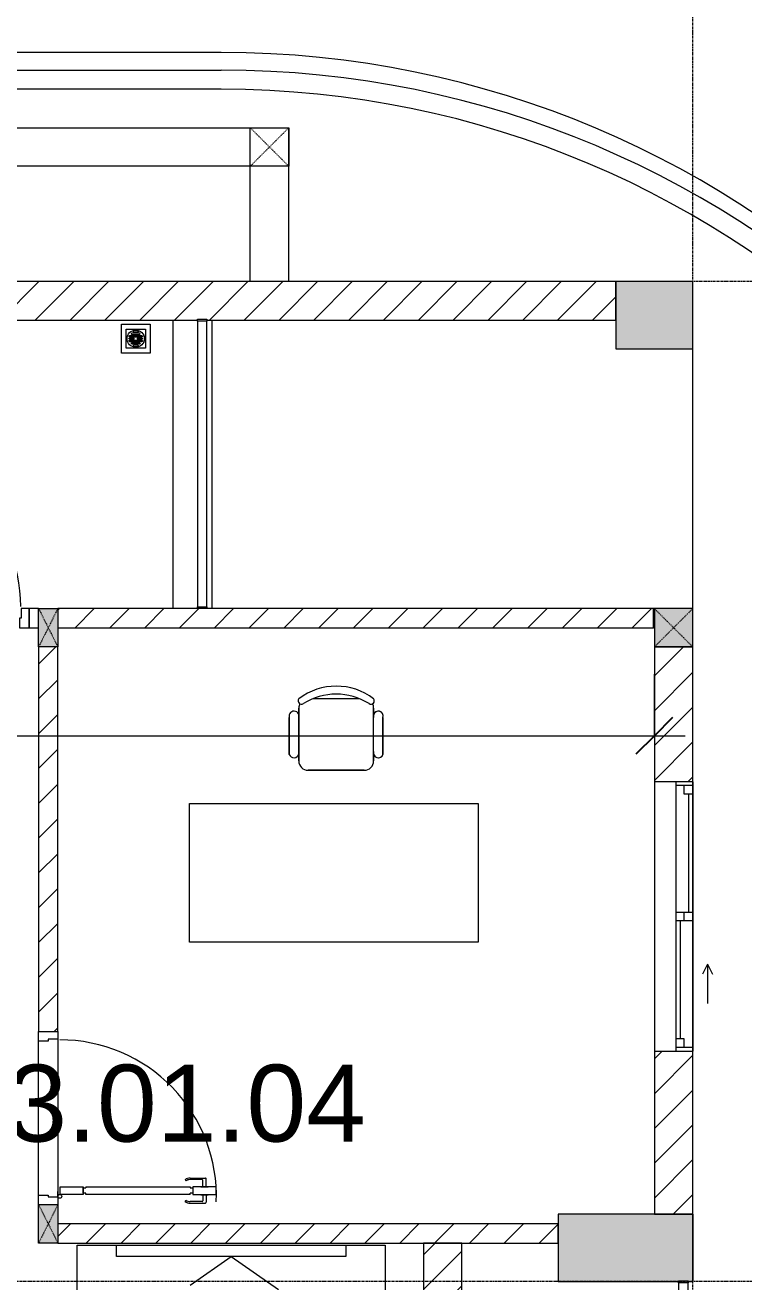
# Model space of a CAD drawing. Header units: millimetres. Extents: x 962 to 241049, y -15958 to 84407.
# Drawn here: x 186962 to 190697, y 73035 to 79571 of the extents above; entities that cross this region are included whole.
import ezdxf

# ---------------------------------------------------------------- set-up
doc = ezdxf.new("R2010")
doc.units = ezdxf.units.MM
doc.linetypes.add('Dash', pattern=[6, 3, -3])
doc.linetypes.add('Grid Line', pattern=[22.225, 12.7, -3.175, 3.175, -3.175])
for name, color, linetype, lineweight in [('0-1', 7, 'Continuous', 5), ('A-ANNO-DIMS', 211, 'Continuous', 9), ('A-ANNO-DIMS-160', 211, 'Continuous', 9), ('A-AREA-IDEN', 2, 'Continuous', 9), ('A-DETL-GENF-1', 9, 'Continuous', 9), ('A-DOOR-1', 254, 'Continuous', 9), ('A-DOOR-2', 9, 'Continuous', 9), ('A-FLOR', 192, 'Continuous', 9), ('A-FLOR-1', 250, 'Continuous', 9), ('A-FLOR-2', 9, 'Continuous', 9), ('A-FLOR-HRAL', 11, 'Continuous', 9), ('A-FLOR-HRAL-1', 254, 'Continuous', 9), ('A-FLOR-HRAL-2', 9, 'Continuous', 9), ('A-GLAZ', 151, 'Continuous', 9), ('A-WALL', 113, 'Continuous', 9), ('A-WALL-1', 253, 'Continuous', 18), ('A-WALL-2', 9, 'Continuous', 9), ('A-WALL-3', 113, 'Continuous', 18), ('A-WALL-PATT-1', 10, 'Continuous', 9), ('A-WALL-PATT-2', 111, 'Continuous', 9), ('G-IMPT', 8, 'Continuous', 9), ('I-FURN', 30, 'Continuous', 9), ('I-FURN-1', 254, 'Continuous', 9), ('M-EQPM', 50, 'Continuous', 9), ('S-COLS', 52, 'Continuous', 9), ('S-COLS-1', 52, 'Continuous', 5), ('S-COLS-2', 7, 'Continuous', 18), ('S-COLS-4', 254, 'Continuous', 9), ('S-COLS-5', 253, 'Continuous', 18), ('S-COLS-6', 52, 'Continuous', 18), ('S-COLS-7', 52, 'Dash', 9), ('S-COLS-HDLN', 52, 'Dash', 9), ('S-COLS-HDLN-1', 9, 'Dash', 9), ('S-GRID-1', 1, 'Grid Line', 9)]:
    doc.layers.add(name, color=color, linetype=linetype, lineweight=lineweight)
doc.styles.add('Arial_11', font='arial_0.ttf', dxfattribs={"height": 400})
doc.styles.add('UTM Avo', font='UTM Avo.ttf', dxfattribs={"width": 0.9, "height": 400})
doc.dimstyles.new('1_Dim_chi_tiet_2_5_1', dxfattribs={"dimscale": 304.8, "dimtxt": 399.720379, "dimasz": 0.629921, "dimexe": 0.524934, "dimexo": 0.0625, "dimgap": 0.052493, "dimtad": 1, "dimdec": 0, "dimrnd": 5, "dimzin": 0, "dimdsep": 46, "dimtxsty": 'UTM Avo', "dimblk1": 'OBLIQUE', "dimblk2": 'OBLIQUE', "dimsah": 1, "dimcen": 0.09, "dimdle": 0.524934, "dimazin": 0, "dimtfac": 1, "dimtdec": 4, "dimtix": 1, "dimtmove": 0, "dimatfit": 3, "dimfxl": 1.049869, "dimfxlon": 1, "dimtvp": 1, "dimtolj": 1, "dimtzin": 0, "dimarcsym": 2})
pattern_1 = [(45, (0, 0), (-90.50967, 90.50967), [])]
pattern_2 = [(45, (63179.03, 0), (-90.50967, 90.50967), [])]

# ---------------------------------------------------------------- blocks, each defined once
blk = doc.blocks.new('NCV_TKTC_KET CAU_rvt-1-TKCS_MB TẦNG 1')
at = {"layer": 'S-COLS-1'}
for points in [[(127252.6, 77886.9), (127252.6, 78236.9), (126852.6, 78236.9), (126852.6, 77886.9), (127044.5, 77886.9)], [(127227.6, 73036.9), (127252.4, 73036.9), (127252.4, 73386.9), (126552.4, 73386.9), (126552.4, 73036.9), (127177.6, 73036.9), (127177.6, 73040.3), (127227.6, 73040.3)]]:
    blk.add_hatch(color=256, dxfattribs=at).paths.add_polyline_path(points)
at = {"layer": 'A-FLOR-1'}
for p, q in [((127252.6, 76536.9), (127252.6, 77886.9)), ((127052.6, 76536.9), (127047.6, 76536.9)), ((127252.5, 73035.3), (127252.5, 73387.2))]:
    blk.add_line(p, q, dxfattribs=at)
at = {"layer": 'S-COLS-2'}
for p, q in [((127252.6, 78236.9), (126852.6, 78236.9)), ((126852.6, 78236.9), (126852.6, 77886.9)), ((127252.6, 77886.9), (127252.6, 78236.9)), ((126852.6, 77886.9), (127252.6, 77886.9)), ((126552.4, 73386.9), (126552.4, 73036.9)), ((127252.4, 73386.9), (126552.4, 73386.9)), ((127252.4, 73036.9), (127252.4, 73386.9)), ((126552.4, 73036.9), (127177.6, 73036.9)), ((127227.6, 73036.9), (127252.4, 73036.9))]:
    blk.add_line(p, q, dxfattribs=at)
blk = doc.blocks.new('DOOR_CW_01 CANH MO-PANEL KINH - DIW_01-900x2200-CỬA GỖ VÂN LAMINATE-V91-TKCS_MB TẦNG 1')
at = {"layer": 'A-DETL-GENF-1'}
for p, q in [((-397, -182), (-397, -62)), ((-397, -62), (-357, -62)), ((-357, -62), (-357, -182)), ((-357, -182), (-397, -182)), ((-397, -196), (-391, -196)), ((-397, -738), (-397, -196)), ((-391, -196), (-391, -182)), ((-391, -182), (-363, -182)), ((-363, -182), (-363, -196)), ((-357, -196), (-363, -196)), ((-357, -196), (-357, -738)), ((-433.9, -711.2), (-427.3, -715.8)), ((-320.1, -711.2), (-326.7, -715.8)), ((-442, -737), (-442, -816.5)), ((-434, -799.5), (-434, -737)), ((-397, -738), (-391, -738)), ((-357, -752), (-397, -752)), ((-397, -752), (-397, -872)), ((-391, -752), (-391, -738)), ((-363, -752), (-391, -752)), ((-357, -738), (-363, -738)), ((-363, -738), (-363, -752)), ((-357, -872), (-357, -752)), ((-320, -799.5), (-320, -737)), ((-312, -737), (-312, -816.5)), ((-399, -820.5), (-438, -820.5)), ((-399, -803.5), (-430, -803.5)), ((-399, -792.2), (-399, -831.8)), ((-397, -792.2), (-399, -792.2)), ((-399, -831.8), (-397, -831.8)), ((-397, -792.2), (-397, -831.8)), ((-357, -792.2), (-357, -831.8)), ((-357, -792.2), (-355, -792.2)), ((-355, -831.8), (-357, -831.8)), ((-355, -792.2), (-355, -831.8)), ((-355, -803.5), (-324, -803.5)), ((-355, -820.5), (-316, -820.5)), ((-397, -872), (-357, -872))]:
    blk.add_line(p, q, dxfattribs=at)
blk.add_circle((-407, -60), 10, dxfattribs=at)
for centre, radius, start, end in [((-407, -60), 814, 268, 0), ((-397, -737), 45, 145, 180), ((-397, -737), 37, 145, 180), ((-357, -737), 37, 0, 35), ((-357, -737), 45, 360, 35), ((-438, -816.5), 4, 180, 270), ((-430, -799.5), 4, 180, 270), ((-324, -799.5), 4, 270, 0), ((-316, -816.5), 4, 270, 0)]:
    blk.add_arc(centre, radius, start, end, dxfattribs=at)
at = {"layer": 'A-DOOR-2'}
for p, q in [((-450, 50), (-400, 50)), ((-400, 50), (-400, 0)), ((400, 0), (400, 50)), ((400, 50), (450, 50)), ((450, 50), (450, -50)), ((-410, -50), (-450, -50)), ((-410, 0), (-410, -50)), ((-400, 0), (-410, 0)), ((-407, -50), (-382, -50)), ((410, 0), (400, 0)), ((410, -50), (410, 0)), ((450, -50), (410, -50))]:
    blk.add_line(p, q, dxfattribs=at)
blk = doc.blocks.new('BAN LV A - BAN LV A_dwg_ban hoc2-348006-TKCS_MB TẦNG 1')
at = {"layer": 'I-FURN'}
for p, q in [((145.8, 437.4), (-145.8, 437.4)), ((-243, 354.4), (-243, 162)), ((-194.4, 388.8), (-194.4, 113.4)), ((194.4, 113.4), (194.4, 388.8)), ((194.4, 351.4), (194.4, 150.8)), ((243.7, 162), (243.7, 354.4)), ((-120.5, 64.8), (120.5, 64.8))]:
    blk.add_line(p, q, dxfattribs=at)
at = {"layer": 'I-FURN', "flags": 128}
blk.add_lwpolyline([(-737.8, 610.5), (-737.8, 1330.5), (-154.9, 1330.5), (762.2, 1330.5), (762.2, 610.5)], close=True, dxfattribs=at)
at = {"layer": 'I-FURN'}
for centre, radius, start, end in [((-145.8, 388.8), 48.6, 90, 180), ((145.8, 388.8), 48.6, 360, 90), ((-218.7, 347.3), 25.3, 343.7398, 163.7398), ((219.4, 347.3), 25.3, 16.2602, 170.70537), ((-218.7, 154.9), 25.3, 163.7398, 16.2602), ((219.4, 154.9), 25.3, 189.29463, 16.2602), ((-180.2, 75.4), 17.8, 57.97259, 216.69006), ((-145.8, 113.4), 48.6, 180, 207.58444), ((0, 359.3), 318.2, 237.57575, 302.42425), ((180.2, 75.4), 17.8, 323.30994, 122.02741), ((145.8, 113.4), 48.6, 332.41556, 0), ((0, 324), 324, 233.1301, 306.8699)]:
    blk.add_arc(centre, radius, start, end, dxfattribs=at)
blk = doc.blocks.new('BAN LV A - BAN LV A_dwg-348005-TKCS_MB TẦNG 1')
at = {"extrusion": (0, 0, -1), "zscale": -1, "rotation": 180}
blk.add_blockref('BAN LV A - BAN LV A_dwg_ban hoc2-348006-TKCS_MB TẦNG 1', (-729, 1383.7), dxfattribs=at)
blk = doc.blocks.new('BAN LV A - BAN LV A-401069-TKCS_MB TẦNG 1')
at = {"layer": 'I-FURN-1'}
for p, q in [((-8.8, -53.2), (1491.2, -53.2)), ((-8.8, -773.2), (-8.8, -53.2)), ((1491.2, -53.2), (1491.2, -773.2)), ((1491.2, -773.2), (-8.8, -773.2)), ((583.2, -946.3), (874.8, -946.3)), ((486, -1221.7), (486, -1029.3)), ((534.6, -1029.3), (534.6, -994.9)), ((923.4, -994.9), (923.4, -1032.3)), ((972.7, -1029.3), (972.7, -1221.7)), ((534.6, -1270.3), (534.6, -1235.9)), ((923.4, -1232.9), (923.4, -1270.3))]:
    blk.add_line(p, q, dxfattribs=at)
for centre, radius, start, end in [((583.2, -994.9), 48.6, 90, 180), ((874.8, -994.9), 48.6, 0, 90), ((510.3, -1036.4), 25.3, 16.2602, 163.7398), ((948.4, -1036.4), 25.3, 16.2602, 170.70537), ((510.3, -1228.8), 25.3, 163.7398, 343.7398), ((948.4, -1228.8), 25.3, 189.29463, 16.2602), ((548.9, -1308.3), 17.8, 119.40397, 216.69006), ((583.2, -1270.3), 48.6, 180, 207.58444), ((874.8, -1270.3), 48.6, 332.41556, 0), ((909.2, -1308.3), 17.8, 323.30994, 60.59603), ((729, -1059.7), 324, 233.1301, 306.8699)]:
    blk.add_arc(centre, radius, start, end, dxfattribs=at)
at = {"extrusion": (0, 0, -1), "zscale": -1, "rotation": 180}
blk.add_blockref('BAN LV A - BAN LV A_dwg-348005-TKCS_MB TẦNG 1', (0, 0), dxfattribs=at)
blk = doc.blocks.new('Railing - 50 x 10mm-457210-TKCS_MB TẦNG 1')
at = {"layer": 'A-FLOR-HRAL-2'}
for p, q in [((25, 5), (-25, 5)), ((-25, 5), (-25, -5)), ((25, -5), (25, 5)), ((-25, -5), (25, -5))]:
    blk.add_line(p, q, dxfattribs=at)
blk = doc.blocks.new('Railing - Railing-875204-TKCS_MB TẦNG 1')
at = {"layer": 'A-FLOR-HRAL-2'}
for p, q in [((101769.1, 68771.2), (101769.1, 67285.8)), ((101819.1, 67285.8), (101819.1, 68771.2))]:
    blk.add_line(p, q, dxfattribs=at)
at = {"extrusion": (0, 0, -1), "zscale": -1}
for p in [(-101794.1, 68776.2), (-101794.1, 67280.8)]:
    blk.add_blockref('Railing - 50 x 10mm-457210-TKCS_MB TẦNG 1', p, dxfattribs=at)
blk = doc.blocks.new('G1_SOF - BO TRU - 100x200-746114-TKCS_MB TẦNG 1')
at = {"layer": 'S-COLS'}
blk.add_hatch(color=256, dxfattribs=at).paths.add_polyline_path([(-50, -100), (50, -100), (50, 100), (-50, 100)])
at = {"layer": 'S-COLS-5'}
for p, q in [((-50, 100), (50, 100)), ((-50, -100), (-50, 100)), ((50, 100), (50, -100)), ((50, -100), (-50, -100))]:
    blk.add_line(p, q, dxfattribs=at)
at = {"layer": 'S-COLS-HDLN-1'}
for p, q in [((50, -100), (-50, 100)), ((-50, -100), (50, 100))]:
    blk.add_line(p, q, dxfattribs=at)
blk = doc.blocks.new('DOOR_CW_01 CANH MO-PANEL KINH - DIG_01-900x2200-CỬA NHÔM KÍNH-400868-TKCS_MB TẦNG 1')
at = {"layer": 'A-DETL-GENF-1'}
for p, q in [((-397, 872), (-357, 872)), ((-397, 752), (-397, 872)), ((-357, 872), (-357, 752)), ((-442, 737), (-442, 816.5)), ((-399, 820.5), (-438, 820.5)), ((-434, 799.5), (-434, 737)), ((-399, 803.5), (-430, 803.5)), ((-399, 831.8), (-397, 831.8)), ((-399, 792.2), (-399, 831.8)), ((-397, 792.2), (-399, 792.2)), ((-397, 792.2), (-397, 831.8)), ((-357, 792.2), (-357, 831.8)), ((-355, 831.8), (-357, 831.8)), ((-357, 792.2), (-355, 792.2)), ((-355, 792.2), (-355, 831.8)), ((-355, 820.5), (-316, 820.5)), ((-355, 803.5), (-324, 803.5)), ((-320, 799.5), (-320, 737)), ((-312, 737), (-312, 816.5)), ((-357, 752), (-397, 752)), ((-397, 738), (-391, 738)), ((-397, 738), (-397, 196)), ((-363, 752), (-391, 752)), ((-391, 752), (-391, 738)), ((-363, 738), (-363, 752)), ((-357, 738), (-363, 738)), ((-357, 196), (-357, 738)), ((-433.9, 711.2), (-427.3, 715.8)), ((-320.1, 711.2), (-326.7, 715.8)), ((-397, 196), (-391, 196)), ((-357, 182), (-397, 182)), ((-397, 182), (-397, 62)), ((-391, 196), (-391, 182)), ((-391, 182), (-363, 182)), ((-357, 196), (-363, 196)), ((-363, 182), (-363, 196)), ((-357, 62), (-357, 182)), ((-397, 62), (-357, 62))]:
    blk.add_line(p, q, dxfattribs=at)
blk.add_circle((-407, 60), 10, dxfattribs=at)
for centre, radius, start, end in [((-407, 60), 814, 360, 92), ((-438, 816.5), 4, 90, 180), ((-430, 799.5), 4, 90, 180), ((-324, 799.5), 4, 360, 90), ((-316, 816.5), 4, 0, 90), ((-397, 737), 45, 180, 215), ((-397, 737), 37, 180, 215), ((-357, 737), 37, 325, 0), ((-357, 737), 45, 325, 0)]:
    blk.add_arc(centre, radius, start, end, dxfattribs=at)
at = {"layer": 'A-DOOR-2'}
for p, q in [((-410, 50), (-450, 50)), ((-450, 50), (-450, -50)), ((-410, 0), (-410, 50)), ((-400, 0), (-410, 0)), ((-407, 50), (-382, 50)), ((-400, -50), (-400, 0)), ((410, 0), (400, 0)), ((400, 0), (400, -50)), ((450, 50), (410, 50)), ((410, 50), (410, 0)), ((450, -50), (450, 50)), ((-450, -50), (-400, -50)), ((400, -50), (450, -50))]:
    blk.add_line(p, q, dxfattribs=at)
blk = doc.blocks.new('RES_BAN AN - RES_BAN AN-850636-TKCS_MB TẦNG 1')
at = {"layer": 'I-FURN-1'}
for p, q in [((0, 250), (1600, 250)), ((0, 0), (0, 250)), ((1600, 250), (1600, 0)), ((1600, 0), (0, 0))]:
    blk.add_line(p, q, dxfattribs=at)
blk = doc.blocks.new('KE TIVI-2 - KE TIVI-2-850637-TKCS_MB TẦNG 1')
at = {"layer": 'I-FURN-1'}
for p, q in [((0, 60), (-245.7, 232.1)), ((213, 209.1), (0, 60)), ((-595.6, 60), (595.6, 60)), ((-595.6, 0), (-595.6, 60)), ((595.6, 0), (-595.6, 0)), ((595.6, 60), (595.6, 0))]:
    blk.add_line(p, q, dxfattribs=at)
blk = doc.blocks.new('NCV_TKTC_TANG 1_rvt-1-TKCS_MB TẦNG 1')
at = {"layer": 'A-WALL-PATT-1'}
h = blk.add_hatch(dxfattribs=at)
h.set_pattern_fill('FP_1', color=256, style=0, pattern_type=2)
h.set_pattern_definition(pattern_1)
h.paths.add_polyline_path([(122902.6, 76436.9), (122902.6, 76536.9), (122852.6, 76536.9), (122852.6, 76436.9)])
h.paths.add_polyline_path([(123802.6, 76436.9), (123852.6, 76436.9), (123852.6, 76536.9), (123802.6, 76536.9), (123802.6, 76525.5)])
h = blk.add_hatch(dxfattribs=at)
h.set_pattern_fill('FP_1', color=256, style=0, pattern_type=2)
h.set_pattern_definition(pattern_1)
h.paths.add_polyline_path([(123952.6, 76436.9), (127047.6, 76436.9), (127047.6, 76536.9), (123952.6, 76536.9), (123952.6, 76525.5)])
h = blk.add_hatch(dxfattribs=at)
h.set_pattern_fill('FP_1', color=256, style=0, pattern_type=2)
h.set_pattern_definition(pattern_1)
h.paths.add_polyline_path([(123952.6, 74336.9), (123952.6, 76336.9), (123852.6, 76336.9), (123852.6, 74336.9)])
h = blk.add_hatch(dxfattribs=at)
h.set_pattern_fill('FP_1', color=256, style=0, pattern_type=2)
h.set_pattern_definition(pattern_1)
h.paths.add_polyline_path([(123952.6, 73236.9), (126552.6, 73236.9), (126552.6, 73336.9), (123952.6, 73336.9)])
at = {"layer": 'A-FLOR-2'}
for p, q in [((127052.6, 76436.9), (127047.6, 76436.9)), ((123852.6, 73486.9), (123852.6, 74286.9)), ((123952.6, 74296.9), (123952.6, 73476.9))]:
    blk.add_line(p, q, dxfattribs=at)
at = {"layer": 'A-WALL-1'}
for p, q in [((123852.6, 76536.9), (123802.6, 76536.9)), ((123802.6, 76536.9), (123802.6, 76436.9)), ((124677.6, 76536.9), (123952.6, 76536.9)), ((127047.6, 76536.9), (124727.6, 76536.9)), ((127047.6, 76436.9), (127047.6, 76536.9)), ((123802.6, 76436.9), (123852.6, 76436.9)), ((123952.6, 76436.9), (127047.6, 76436.9)), ((123852.6, 76336.9), (123852.6, 74336.9)), ((123952.6, 74336.9), (123952.6, 76336.9)), ((123852.6, 74336.9), (123952.6, 74336.9)), ((126552.6, 73336.9), (123952.6, 73336.9)), ((126552.6, 73236.9), (126552.6, 73336.9)), ((123952.6, 73236.9), (126552.6, 73236.9))]:
    blk.add_line(p, q, dxfattribs=at)
at = {"layer": 'A-WALL-2'}
for p, q in [((124552.6, 76536.9), (124552.6, 78036.9)), ((124752.6, 78036.9), (124752.6, 76536.9)), ((123852.6, 73486.9), (123852.6, 74286.9)), ((123952.6, 74296.9), (123952.6, 73476.9))]:
    blk.add_line(p, q, dxfattribs=at)
at = {"layer": 'A-DOOR-1'}
blk.add_blockref('DOOR_CW_01 CANH MO-PANEL KINH - DIG_01-900x2200-CỬA NHÔM KÍNH-400868-TKCS_MB TẦNG 1', (123352.6, 76486.9), dxfattribs=at)
at = {"layer": 'A-DOOR-1', "rotation": 90.0000000000008}
blk.add_blockref('DOOR_CW_01 CANH MO-PANEL KINH - DIW_01-900x2200-CỬA GỖ VÂN LAMINATE-V91-TKCS_MB TẦNG 1', (123902.6, 73886.9), dxfattribs=at)
at = {"layer": 'A-FLOR-HRAL-1'}
blk.add_blockref('Railing - Railing-875204-TKCS_MB TẦNG 1', (22908.5, 9260.7), dxfattribs=at)
at = {"layer": 'I-FURN-1', "rotation": 180}
for name, p in [('BAN LV A - BAN LV A-401069-TKCS_MB TẦNG 1', (126128.2, 74749.2)), ('RES_BAN AN - RES_BAN AN-850636-TKCS_MB TẦNG 1', (125652.9, 73226.9)), ('KE TIVI-2 - KE TIVI-2-850637-TKCS_MB TẦNG 1', (124852.9, 73226.9))]:
    blk.add_blockref(name, p, dxfattribs=at)
at = {"layer": 'S-COLS-4', "rotation": 180}
for p in [(123902.6, 76436.9), (123902.6, 73336.9)]:
    blk.add_blockref('G1_SOF - BO TRU - 100x200-746114-TKCS_MB TẦNG 1', p, dxfattribs=at)
blk = doc.blocks.new('1_FAMILY RVT - W01-WxH 1400x1400xmm-389822-TKCS_MB TẦNG 1')
at = {"layer": 'A-GLAZ'}
for p, q in [((248.4, 172.39), (299.2, 197.79)), ((248.4, 172.39), (299.2, 146.99)), ((248.4, 172.39), (451.6, 172.39)), ((-700, 96.19), (-700, -103.81)), ((700, 96.19), (-700, 96.19)), ((-700, 96.19), (-636.5, 96.19)), ((-680.95, 96.19), (-680.95, 7.29)), ((-636.5, 96.19), (-22.225, 96.19)), ((-636.5, 96.19), (-636.5, 51.74)), ((-636.5, 73.965), (-22.225, 73.965)), ((-22.225, 7.29), (-22.225, 96.19)), ((-22.225, 96.19), (22.225, 96.19)), ((22.225, 96.19), (680.95, 96.19)), ((22.225, 96.19), (22.225, 7.29)), ((680.95, 96.19), (700, 96.19)), ((680.95, 96.19), (680.95, 7.29)), ((700, -103.81), (700, 96.19)), ((-700, 7.29), (-680.95, 7.29)), ((-636.5, 51.74), (-680.95, 51.74)), ((-680.95, 7.29), (-22.225, 7.29)), ((22.225, 51.74), (-22.225, 51.74)), ((-22.225, 7.29), (22.225, 7.29)), ((22.225, 29.515), (636.5, 29.515)), ((22.225, 7.29), (636.5, 7.29)), ((636.5, 51.74), (636.5, 7.29)), ((680.95, 51.74), (636.5, 51.74)), ((636.5, 7.29), (700, 7.29)), ((-700, -103.81), (700, -103.81))]:
    blk.add_line(p, q, dxfattribs=at)
blk = doc.blocks.new('TKTC_XREF_251221_MB TANG 1 - TKTC_XREF_260130_MB TANG 1_dwg_THU NUOC - THU NUOC-444531-TKCS_MB TẦNG 1-4202124-TKCS_MB TẦNG 1')
at = {"layer": 'M-EQPM'}
for p, q in [((-23.3, 10.8), (40.9, 10.8)), ((40.9, 4.8), (-23.3, 4.8)), ((-11, 23.3), (28.5, 23.3)), ((28.5, 17.3), (-11, 17.3)), ((-1.1, 35.6), (18.5, 35.6)), ((18.5, 29.6), (-1.1, 29.6)), ((-23.3, -13.6), (40.9, -13.6)), ((40.9, -19.6), (-23.3, -19.6)), ((-11, -26.1), (28.5, -26.1)), ((28.5, -32.1), (-11, -32.1)), ((-1.1, -38.5), (18.5, -38.5)), ((18.5, -44.5), (-1.1, -44.5))]:
    blk.add_line(p, q, dxfattribs=at)
at = {"layer": 'M-EQPM', "flags": 128}
for points in [[(83.7, -79.4), (83.7, 70.6), (-66.3, 70.6), (-66.3, -79.4)], [(58.7, -54.4), (58.7, 45.6), (-41.3, 45.6), (-41.3, -54.4)]]:
    blk.add_lwpolyline(points, close=True, dxfattribs=at)
for points in [[(-23.3, -1.2), (0.7, -1.2), (0.7, -7.2), (-23.3, -7.2)], [(40.9, -7.2), (16.7, -7.2), (16.7, -1.2), (40.9, -1.2)]]:
    blk.add_lwpolyline(points, dxfattribs=at)
at = {"layer": 'M-EQPM'}
for centre, radius, start, end in [((8.7, -4.4), 45, 360, 180), ((8.7, -4.4), 45, 360, 180), ((-23.3, 7.8), 3, 90, 270), ((-11, 20.3), 3, 90, 270), ((-1.1, 32.6), 3, 90, 270), ((18.5, 32.6), 3, 270, 90), ((28.5, 20.3), 3, 270, 90), ((40.9, 7.8), 3, 270, 90), ((8.7, -4.4), 45, 180, 360), ((8.7, -4.4), 45, 180, 360), ((-23.3, -4.2), 3, 90, 270), ((-23.3, -16.6), 3, 90, 270), ((-11, -29.1), 3, 90, 270), ((-1.1, -41.5), 3, 90, 270), ((18.5, -41.5), 3, 270, 90), ((28.5, -29.1), 3, 270, 90), ((40.9, -4.2), 3, 270, 90), ((40.9, -16.6), 3, 270, 90)]:
    blk.add_arc(centre, radius, start, end, dxfattribs=at)
blk = doc.blocks.new('TKTC_XREF_251221_MB TANG 1 - TKTC_XREF_260130_MB TANG 1_dwg-4202109-TKCS_MB TẦNG 1')
at = {"layer": 'G-IMPT'}
for p, q in [((-75899.1, -324809.7), (-75899.1, -323459.7)), ((-75899.1, -328311.3), (-75899.1, -327959.8))]:
    blk.add_line(p, q, dxfattribs=at)
at = {"extrusion": (0, 0, -1), "zscale": -1}
blk.add_blockref('TKTC_XREF_251221_MB TANG 1 - TKTC_XREF_260130_MB TANG 1_dwg_THU NUOC - THU NUOC-444531-TKCS_MB TẦNG 1-4202124-TKCS_MB TẦNG 1', (78785.5, -323401.9), dxfattribs=at)
blk = doc.blocks.new('TKTC_XREF_251221_MB TANG 1 - TKTC_XREF_251221_MB TANG 1-2038492-TKCS_MB TẦNG 1')
blk.add_blockref('TKTC_XREF_251221_MB TANG 1 - TKTC_XREF_260130_MB TANG 1_dwg-4202109-TKCS_MB TẦNG 1', (169499.1, 384109.7))
blk = doc.blocks.new('G1_SOF - BO TRU - 200x200-3051103-TKCS_MB TẦNG 1')
at = {"layer": 'S-COLS-HDLN'}
for p, q in [((-100, -100), (100, 100)), ((100, -100), (-100, 100))]:
    blk.add_line(p, q, dxfattribs=at)
blk = doc.blocks.new('G1_SOF - BO TRU - 200x200-3197024-TKCS_MB TẦNG 1')
at = {"layer": 'S-COLS'}
for p, q in [((-100, 100), (100, 100)), ((-100, -100), (-100, 100)), ((100, 100), (100, -100)), ((100, -100), (-100, -100))]:
    blk.add_line(p, q, dxfattribs=at)
at = {"layer": 'S-COLS-HDLN'}
for p, q in [((100, -100), (-100, 100)), ((-100, -100), (100, 100))]:
    blk.add_line(p, q, dxfattribs=at)
blk = doc.blocks.new('Railing - 50 x 10mm-1251311-TKCS_MB TẦNG 1')
at = {"layer": 'A-FLOR-HRAL'}
for p, q in [((25, 5), (-25, 5)), ((-25, 5), (-25, -5)), ((25, -5), (25, 5)), ((-25, -5), (25, -5))]:
    blk.add_line(p, q, dxfattribs=at)
blk = doc.blocks.new('Railing - Railing-3224903-TKCS_MB TẦNG 1')
at = {"layer": 'A-FLOR-HRAL'}
for p, q in [((127177.6, 73030.3), (127177.6, 70116.9)), ((127227.6, 70116.9), (127227.6, 73030.3))]:
    blk.add_line(p, q, dxfattribs=at)
at = {"extrusion": (0, 0, -1), "zscale": -1}
for p in [(-127202.6, 73035.3), (-127202.6, 70111.9)]:
    blk.add_blockref('Railing - 50 x 10mm-1251311-TKCS_MB TẦNG 1', p, dxfattribs=at)
blk = doc.blocks.new('DIMBLOCK383-TKCS_MB TẦNG 1')
at = {"layer": 'A-ANNO-DIMS-160'}
for p, q in [((181631.6, 76195.5), (181631.6, 75715.5)), ((181631.6, 75875.5), (181631.6, 76195.5)), ((190231.6, 76195.5), (190231.6, 75715.5)), ((190231.6, 75875.5), (190231.6, 76195.5)), ((181471.6, 75875.5), (190391.6, 75875.5))]:
    blk.add_line(p, q, dxfattribs=at)
at = {"layer": 'A-ANNO-DIMS-160', "lineweight": 25}
for p, q in [((181631.6, 75875.5), (181727.6, 75971.5)), ((190231.6, 75875.5), (190327.6, 75971.5)), ((181631.6, 75875.5), (181535.6, 75779.5)), ((190231.6, 75875.5), (190135.6, 75779.5))]:
    blk.add_line(p, q, dxfattribs=at)
at = {"layer": 'A-ANNO-DIMS-160', "color": 0, "insert": (185383.8, 76395.1), "char_height": 400, "width": 1314.636, "attachment_point": 1, "line_spacing_factor": 1.110334, "style": 'UTM Avo'}
blk.add_mtext('8600', dxfattribs=at)
blk = doc.blocks.new('_Oblique')
at = {"color": 0, "linetype": 'ByBlock', "lineweight": -2}
blk.add_line((-0.5, -0.5), (0.5, 0.5), dxfattribs=at)

msp = doc.modelspace()

# ---------------------------------------------------------------- hatches: boundary and pattern name
at = {"layer": 'A-WALL-PATT-2'}
h = msp.add_hatch(dxfattribs=at)
h.set_pattern_fill('FP_1', color=256, style=0, pattern_type=2)
h.set_pattern_definition(pattern_2)
h.paths.add_polyline_path([(188611.5, 78036.9), (190031.7, 78036.9), (190031.7, 78236.9), (186131.6, 78236.9), (186131.6, 78036.9), (187856.6, 78036.9), (187856.6, 78041.9), (187906.6, 78041.9), (187906.6, 78036.9)])
h = msp.add_hatch(dxfattribs=at)
h.set_pattern_fill('FP_1', color=256, style=0, pattern_type=2)
h.set_pattern_definition(pattern_2)
h.paths.add_polyline_path([(190231.6, 73386.9), (190431.6, 73386.9), (190431.6, 74235.3), (190231.6, 74235.3)])
h.paths.add_polyline_path([(190431.6, 75635.3), (190431.6, 76336.9), (190231.6, 76336.9), (190231.6, 75635.3)])
h = msp.add_hatch(dxfattribs=at)
h.set_pattern_fill('FP_1', color=256, style=0, pattern_type=2)
h.set_pattern_definition(pattern_2)
h.paths.add_polyline_path([(189031.6, 70036.9), (189231.6, 70036.9), (189231.6, 70360.3), (189031.6, 70360.3), (189031.6, 70176.4)])
h.paths.add_polyline_path([(189031.6, 72860.3), (189231.6, 72860.3), (189231.6, 73236.9), (189031.6, 73236.9)])
at = {"layer": 'S-COLS-1'}
msp.add_hatch(color=256, dxfattribs=at).paths.add_polyline_path([(190431.6, 76336.9), (190431.6, 76536.9), (190231.6, 76536.9), (190231.6, 76336.9)])

# ---------------------------------------------------------------- linework, layer by layer
at = {"layer": 'A-FLOR'}
for p, q in [((187980.7, 79428.2), (163531.6, 79428.2)), ((188331.5, 78236.9), (188331.5, 79036.9)), ((190431.6, 73386.9), (190431.6, 73035.3))]:
    msp.add_line(p, q, dxfattribs=at)
msp.add_arc((187980.7, 74428.2), 5000, 360, 90, dxfattribs=at)
at = {"layer": 'A-WALL'}
for p, q in [((181431.6, 79336.9), (187980.7, 79336.9)), ((187980.7, 79236.9), (181531.6, 79236.9)), ((185931.5, 79036.9), (188331.5, 79036.9)), ((188131.5, 78836.9), (186131.5, 78836.9)), ((188131.5, 78236.9), (188131.5, 78836.9)), ((190431.6, 76336.9), (190231.6, 76336.9))]:
    msp.add_line(p, q, dxfattribs=at)
for radius in [5000, 4900]:
    msp.add_arc((187980.7, 74336.9), radius, 0, 90, dxfattribs=at)
at = {"layer": 'A-WALL-3'}
for p, q in [((190031.7, 78236.9), (186131.6, 78236.9)), ((190031.7, 78036.9), (190031.7, 78236.9)), ((186131.6, 78036.9), (187856.6, 78036.9)), ((187906.6, 78036.9), (190031.7, 78036.9)), ((190231.6, 76336.9), (190231.6, 75635.3)), ((190431.6, 75635.3), (190431.6, 76336.9)), ((190231.6, 74235.3), (190231.6, 73386.9)), ((190431.6, 73386.9), (190431.6, 74235.3)), ((190231.6, 73386.9), (190431.6, 73386.9)), ((189231.6, 73236.9), (189031.6, 73236.9)), ((189031.6, 73236.9), (189031.6, 72860.3)), ((189231.6, 72860.3), (189231.6, 73236.9))]:
    msp.add_line(p, q, dxfattribs=at)
at = {"layer": 'S-COLS'}
msp.add_line((190231.6, 76336.9), (190431.6, 76336.9), dxfattribs=at)
at = {"layer": 'S-COLS-6'}
for p, q in [((190431.6, 76536.9), (190231.6, 76536.9)), ((190231.6, 76536.9), (190231.6, 76336.9)), ((190431.6, 76336.9), (190431.6, 76536.9))]:
    msp.add_line(p, q, dxfattribs=at)
at = {"layer": 'S-GRID-1'}
for p, q in [((190431.6, 78459.2), (190431.6, 82459.2)), ((190431.6, 15532), (190431.6, 78459.2)), ((192368.8, 78236.9), (96265.8, 78236.9)), ((192368.8, 73036.9), (96265.8, 73036.9))]:
    msp.add_line(p, q, dxfattribs=at)

# ---------------------------------------------------------------- block references
at = {"layer": '0-1'}
for name in ['NCV_TKTC_KET CAU_rvt-1-TKCS_MB TẦNG 1', 'NCV_TKTC_TANG 1_rvt-1-TKCS_MB TẦNG 1']:
    msp.add_blockref(name, (63179, 0), dxfattribs=at)
at = {"layer": 'A-FLOR-HRAL'}
msp.add_blockref('Railing - Railing-3224903-TKCS_MB TẦNG 1', (63179, 0), dxfattribs=at)
at = {"layer": 'A-GLAZ', "rotation": 270}
msp.add_blockref('1_FAMILY RVT - W01-WxH 1400x1400xmm-389822-TKCS_MB TẦNG 1', (190335.4, 74935.3), dxfattribs=at)
at = {"layer": 'M-EQPM'}
msp.add_blockref('TKTC_XREF_251221_MB TANG 1 - TKTC_XREF_251221_MB TANG 1-2038492-TKCS_MB TẦNG 1', (96831.6, 17236.9), dxfattribs=at)
at = {"layer": 'S-COLS', "rotation": 180}
msp.add_blockref('G1_SOF - BO TRU - 200x200-3197024-TKCS_MB TẦNG 1', (188231.5, 78936.9), dxfattribs=at)
at = {"layer": 'S-COLS-7', "rotation": 180}
msp.add_blockref('G1_SOF - BO TRU - 200x200-3051103-TKCS_MB TẦNG 1', (190331.6, 76436.9), dxfattribs=at)

# ---------------------------------------------------------------- texts
at = {"layer": 'A-AREA-IDEN', "insert": (187614.5, 73759.1), "char_height": 400, "width": 2233.6, "attachment_point": 8, "line_spacing_factor": 0.936439, "style": 'Arial_11'}
msp.add_mtext('\\pt8,16,24,32,40,48,56,64,72,80,88,96,104,112,120,128,136,144,152,160,168,176,184,192,200,208,216,224,232,240,248,256;A3.01.04', dxfattribs=at)

# ---------------------------------------------------------------- dimensions: what is measured, and where the dimension line sits
at = {"layer": 'A-ANNO-DIMS'}
dim = msp.add_linear_dim(base=(190231.6, 75875.5), p1=(181631.6, 76195.5), p2=(190231.6, 76195.5), dimstyle='1_Dim_chi_tiet_2_5_1', override={"dimpost": '<>', "dimfxl": 8600}, dxfattribs=at)
dim.commit()
dim.dimension.update_dxf_attribs({"geometry": 'DIMBLOCK383-TKCS_MB TẦNG 1', "text_midpoint": (185931.6, 76098.5)})

doc.saveas('drawing.dxf')
